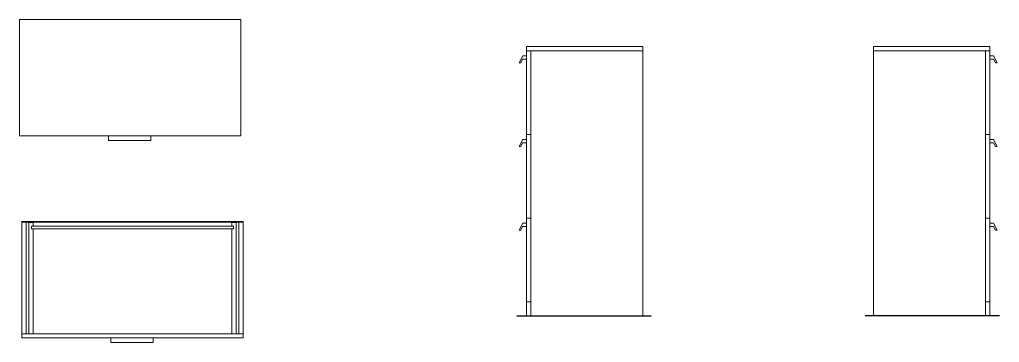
# Model space of a CAD drawing. Header units: millimetres. Extents: x -46 to 1613, y -146 to 808.
# Drawn here: x 462.7 to 808.3, y 373.9 to 487.7 of the extents above; entities that cross this region are included whole.
import ezdxf

# ---------------------------------------------------------------- set-up
doc = ezdxf.new("R2010")
doc.units = ezdxf.units.MM
doc.header["$MEASUREMENT"] = 0
doc.layers.add('elementi non sezionati', color=8, linetype='Continuous', lineweight=18)
doc.layers.add('linee non sezionate', color=8, linetype='Continuous', lineweight=18)
doc.layers.add('linea di terra', color=1, linetype='Continuous')

msp = doc.modelspace()

# ---------------------------------------------------------------- linework, layer by layer
at = {"layer": 'elementi non sezionati', "ltscale": 0.7}
for p, q in [((462.65, 487.69), (540.65, 487.69)), ((641.45, 476.74), (641.45, 478.24)), ((804.89, 476.74), (804.89, 478.24)), ((463.48, 416.48), (541.48, 416.48)), ((465.9, 416.14), (465.9, 376.98)), ((465.9, 416.14), (467.4, 416.14)), ((467.4, 414.94), (466.9, 414.94)), ((466.9, 414.94), (466.9, 413.94)), ((467.4, 416.14), (467.4, 414.94)), ((467.4, 414.94), (537.57, 414.94)), ((537.57, 416.14), (539.07, 416.14)), ((537.57, 416.14), (537.57, 414.94)), ((537.57, 414.94), (538.07, 414.94)), ((538.07, 414.94), (538.07, 413.94)), ((539.07, 416.14), (539.07, 376.98)), ((466.9, 413.94), (467.4, 413.94)), ((467.4, 413.94), (467.4, 376.98)), ((467.4, 413.94), (537.57, 413.94)), ((537.57, 413.94), (537.57, 376.98)), ((538.07, 413.94), (537.57, 413.94)), ((463.48, 376.98), (541.48, 376.98))]:
    msp.add_line(p, q, dxfattribs=at)
at = {"layer": 'elementi non sezionati'}
for p, q in [((641.45, 478.24), (682.45, 478.24)), ((682.45, 478.24), (682.45, 383.24)), ((804.89, 478.24), (763.89, 478.24)), ((763.89, 478.24), (763.89, 383.24)), ((640.17, 474.98), (638.89, 472.48)), ((640.1, 473.73), (639.46, 472.48)), ((640.74, 473.73), (640.1, 473.73)), ((640.17, 474.98), (641.45, 474.98)), ((640.95, 473.73), (640.74, 473.73)), ((641.45, 473.73), (640.95, 473.73)), ((641.45, 383.24), (641.45, 476.74)), ((641.45, 476.74), (682.45, 476.74)), ((642.95, 476.74), (642.95, 383.24)), ((804.89, 476.74), (763.89, 476.74)), ((803.39, 476.74), (803.39, 383.24)), ((804.89, 383.24), (804.89, 476.74)), ((806.18, 474.98), (804.89, 474.98)), ((804.89, 473.73), (805.39, 473.73)), ((805.39, 473.73), (805.61, 473.73)), ((805.61, 473.73), (806.25, 473.73)), ((806.18, 474.98), (807.45, 472.48)), ((806.25, 473.73), (806.89, 472.48)), ((638.89, 472.48), (639.46, 472.48)), ((807.45, 472.48), (806.89, 472.48)), ((493.96, 446.69), (493.96, 445.13)), ((508.96, 445.13), (508.96, 446.69)), ((641.45, 447.24), (641.45, 447.24)), ((641.45, 447.24), (642.95, 447.24)), ((804.89, 447.24), (803.39, 447.24)), ((804.89, 447.24), (804.89, 447.24)), ((493.96, 445.13), (508.96, 445.13)), ((640.17, 445.49), (638.89, 442.99)), ((638.89, 442.99), (639.46, 442.99)), ((640.1, 444.24), (639.46, 442.99)), ((640.74, 444.24), (640.1, 444.24)), ((640.17, 445.49), (641.45, 445.49)), ((640.95, 444.24), (640.74, 444.24)), ((641.45, 444.24), (640.95, 444.24)), ((806.18, 445.49), (804.89, 445.49)), ((804.89, 444.24), (805.39, 444.24)), ((805.39, 444.24), (805.61, 444.24)), ((805.61, 444.24), (806.25, 444.24)), ((806.18, 445.49), (807.45, 442.99)), ((806.25, 444.24), (806.89, 442.99)), ((807.45, 442.99), (806.89, 442.99)), ((640.17, 415.99), (638.89, 413.49)), ((640.17, 415.99), (641.45, 415.99)), ((641.45, 417.74), (641.45, 417.74)), ((641.45, 417.74), (642.95, 417.74)), ((804.89, 417.74), (803.39, 417.74)), ((804.89, 417.74), (804.89, 417.74)), ((806.18, 415.99), (804.89, 415.99)), ((806.18, 415.99), (807.45, 413.49)), ((638.89, 413.49), (639.46, 413.49)), ((640.1, 414.74), (639.46, 413.49)), ((640.74, 414.74), (640.1, 414.74)), ((640.95, 414.74), (640.74, 414.74)), ((641.45, 414.74), (640.95, 414.74)), ((804.89, 414.74), (805.39, 414.74)), ((805.39, 414.74), (805.61, 414.74)), ((805.61, 414.74), (806.25, 414.74)), ((806.25, 414.74), (806.89, 413.49)), ((807.45, 413.49), (806.89, 413.49)), ((641.45, 388.24), (642.95, 388.24)), ((804.89, 388.24), (803.39, 388.24)), ((682.45, 383.24), (641.45, 383.24)), ((763.89, 383.24), (804.89, 383.24)), ((494.79, 375.48), (494.79, 373.92)), ((494.79, 373.92), (509.79, 373.92)), ((509.79, 373.92), (509.79, 375.48))]:
    msp.add_line(p, q, dxfattribs=at)
for points in [[(462.65, 487.69), (462.65, 446.69), (540.65, 446.69), (540.65, 487.69)], [(463.48, 416.48), (463.48, 375.48), (541.48, 375.48), (541.48, 416.48)]]:
    msp.add_lwpolyline(points, dxfattribs=at)
at = {"layer": 'linea di terra', "ltscale": 0.7}
for p, q in [((638.07, 383.24), (685.39, 383.24)), ((808.28, 383.24), (760.96, 383.24))]:
    msp.add_line(p, q, dxfattribs=at)
at = {"layer": 'linee non sezionate', "ltscale": 0.7}
for p, q in [((463.48, 416.28), (541.48, 416.28)), ((464.98, 416.26), (464.98, 416.28)), ((464.98, 416.26), (464.98, 376.98)), ((539.98, 416.28), (539.98, 376.98)), ((539.98, 416.26), (539.98, 416.28)), ((539.98, 377.08), (539.98, 376.98))]:
    msp.add_line(p, q, dxfattribs=at)

doc.saveas('drawing.dxf')
